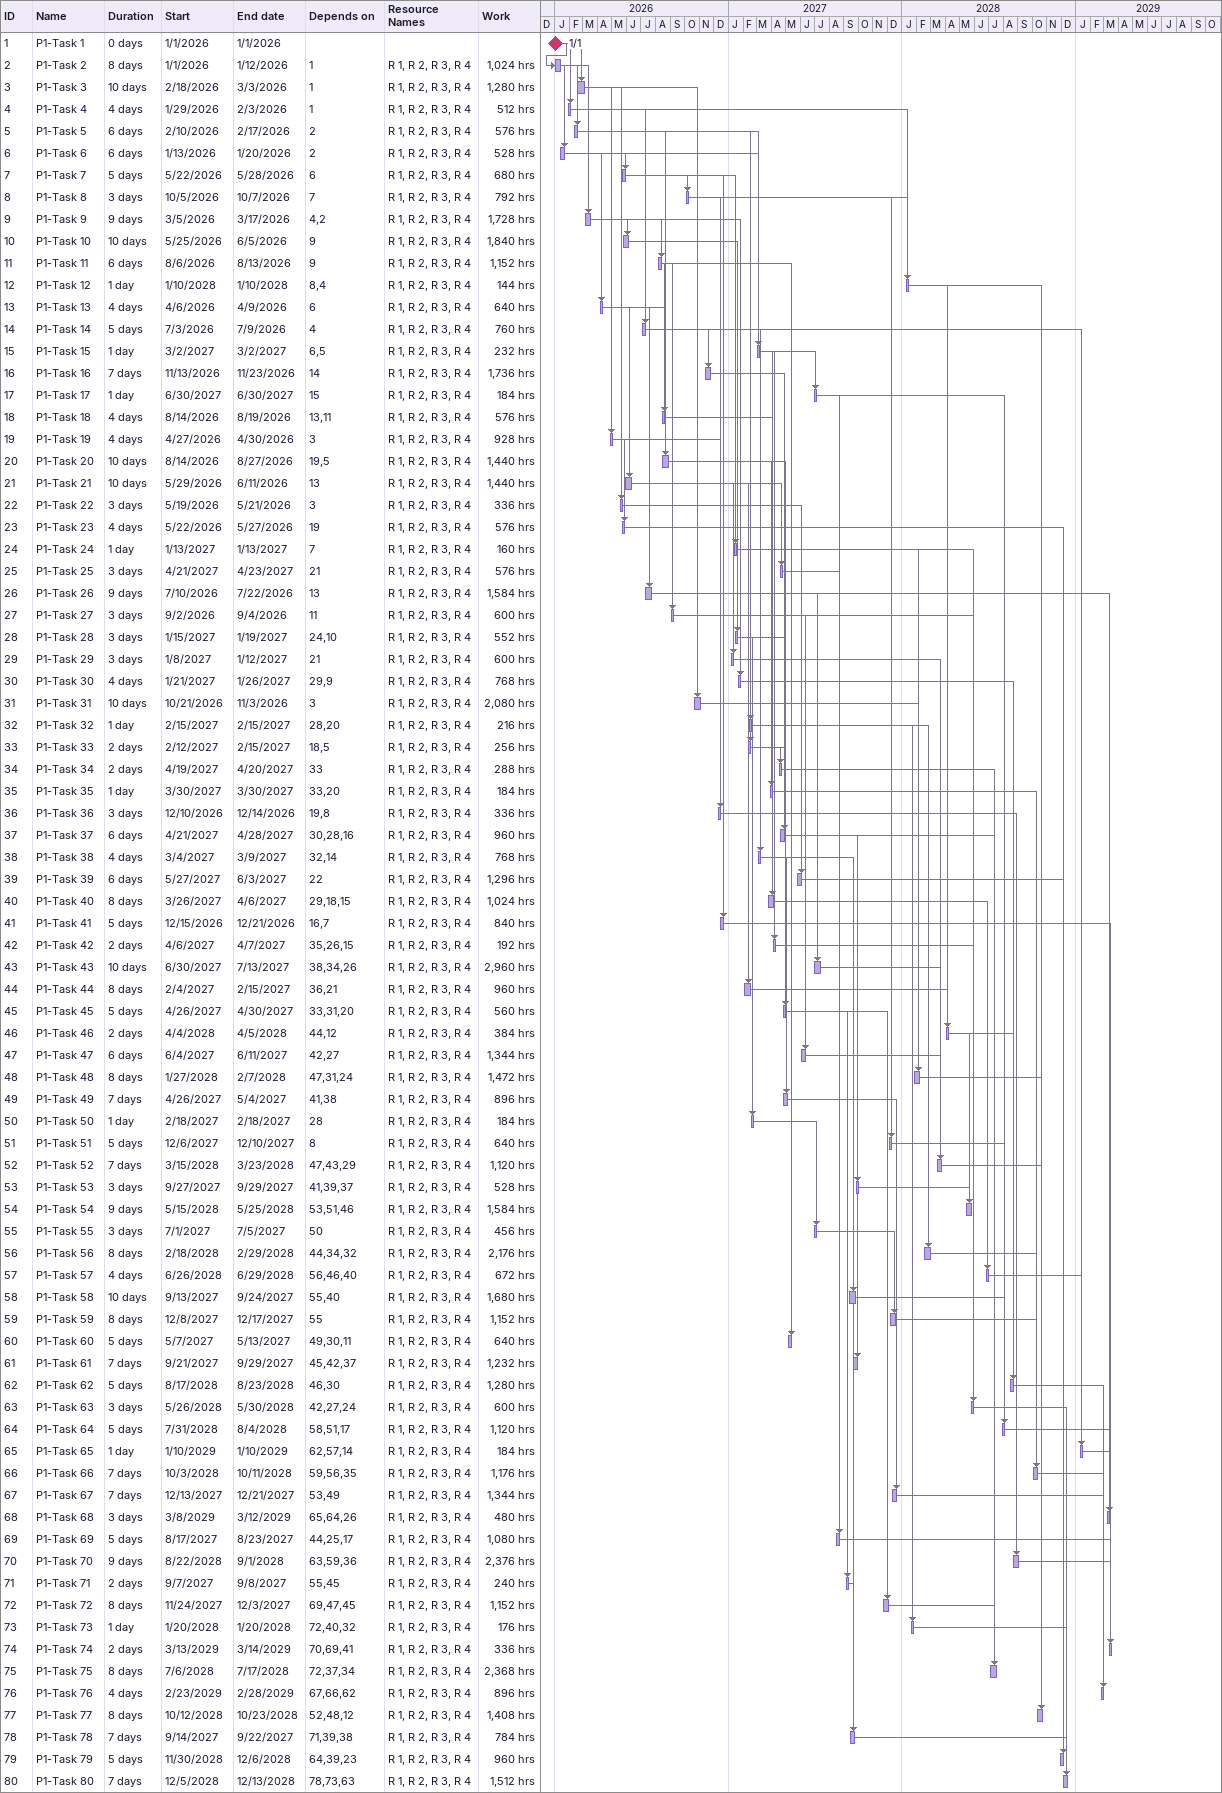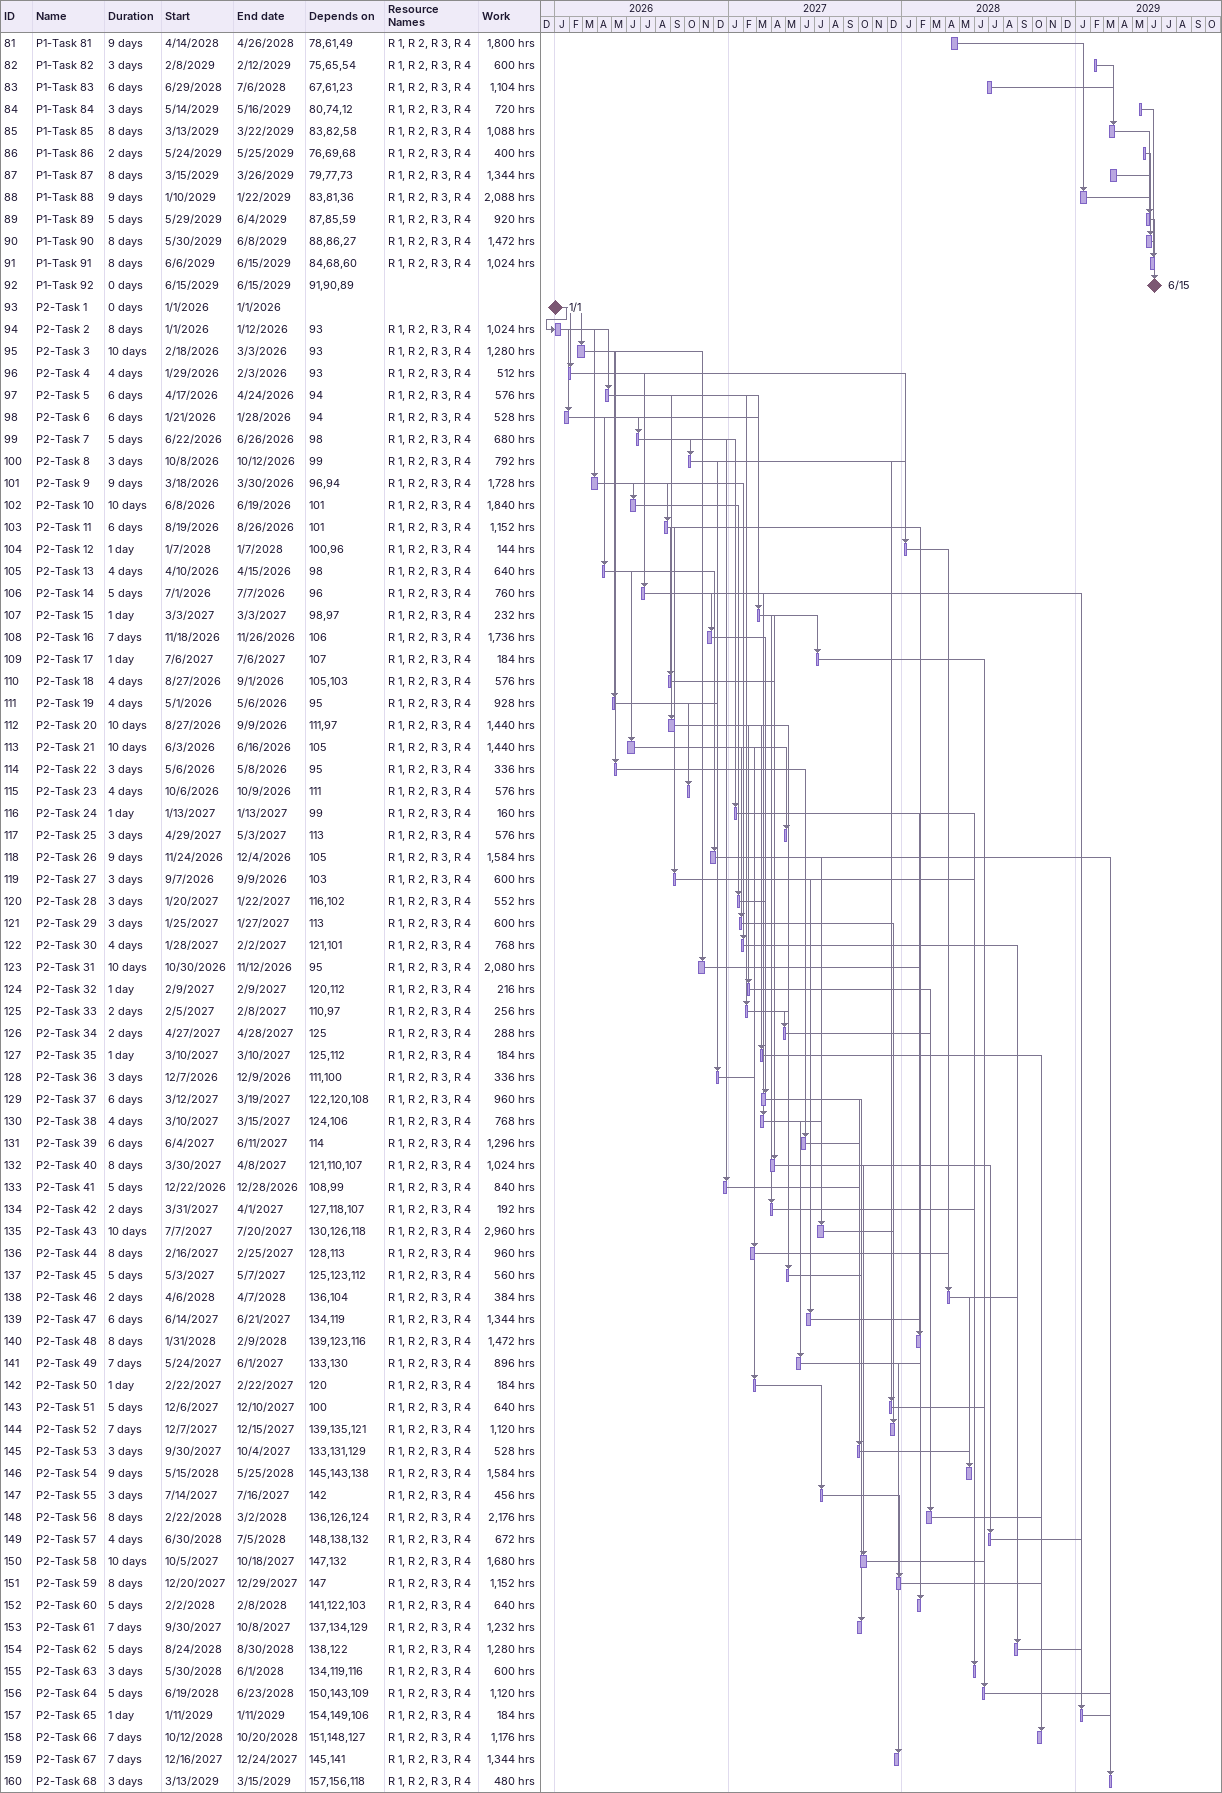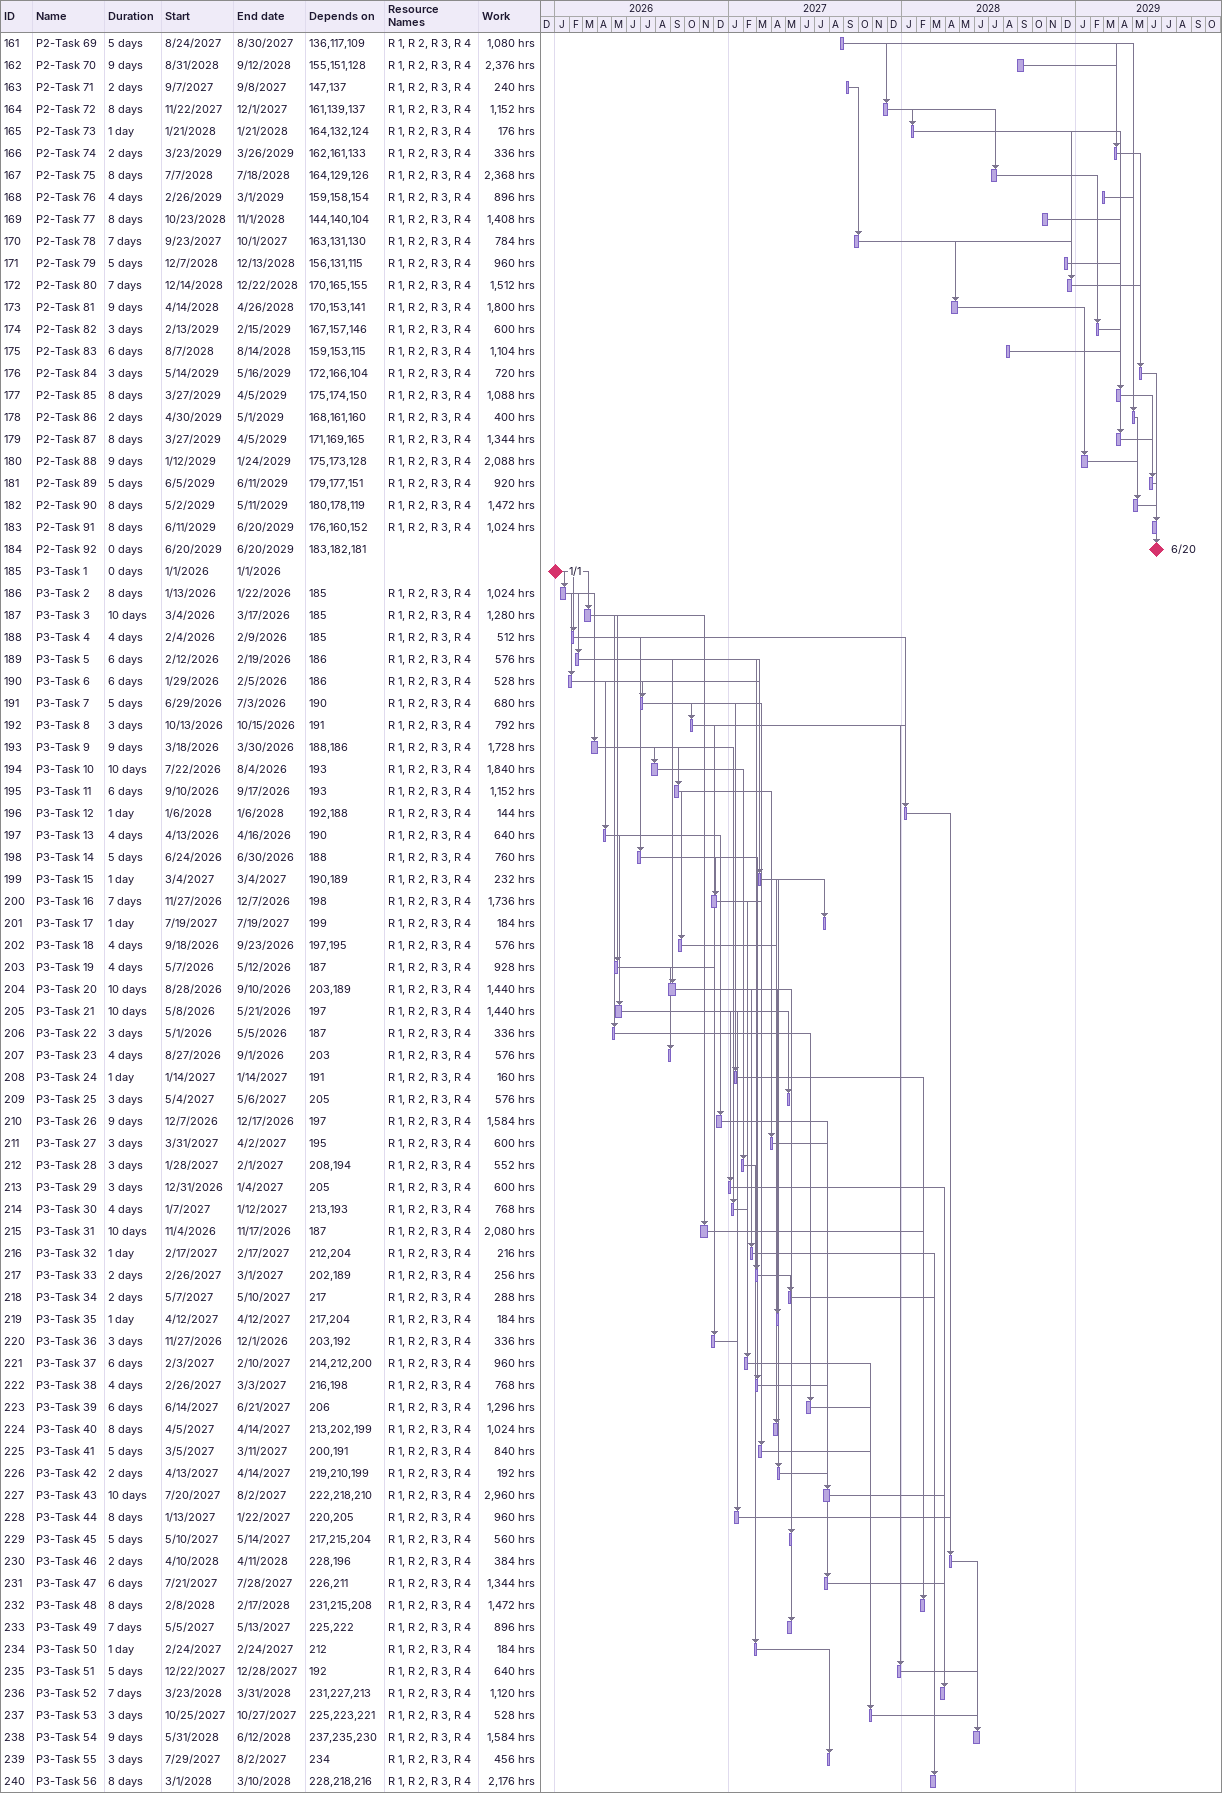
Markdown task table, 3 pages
| ID | Task | Duration | Start | Finish | Predecessors | Resources | Work (h) |
|---|---|---|---|---|---|---|---|
| 1 | P1-Task 1 | 0d | 2026-01-01 | 2026-01-01 |  |  |  |
| 2 | P1-Task 2 | 8d | 2026-01-01 | 2026-01-12 | 1 | R 1, R 2, R 3, R 4 | 1024 |
| 3 | P1-Task 3 | 10d | 2026-02-18 | 2026-03-03 | 1 | R 1, R 2, R 3, R 4 | 1280 |
| 4 | P1-Task 4 | 4d | 2026-01-29 | 2026-02-03 | 1 | R 1, R 2, R 3, R 4 | 512 |
| 5 | P1-Task 5 | 6d | 2026-02-10 | 2026-02-17 | 2 | R 1, R 2, R 3, R 4 | 576 |
| 6 | P1-Task 6 | 6d | 2026-01-13 | 2026-01-20 | 2 | R 1, R 2, R 3, R 4 | 528 |
| 7 | P1-Task 7 | 5d | 2026-05-22 | 2026-05-28 | 6 | R 1, R 2, R 3, R 4 | 680 |
| 8 | P1-Task 8 | 3d | 2026-10-05 | 2026-10-07 | 7 | R 1, R 2, R 3, R 4 | 792 |
| 9 | P1-Task 9 | 9d | 2026-03-05 | 2026-03-17 | 4, 2 | R 1, R 2, R 3, R 4 | 1728 |
| 10 | P1-Task 10 | 10d | 2026-05-25 | 2026-06-05 | 9 | R 1, R 2, R 3, R 4 | 1840 |
| 11 | P1-Task 11 | 6d | 2026-08-06 | 2026-08-13 | 9 | R 1, R 2, R 3, R 4 | 1152 |
| 12 | P1-Task 12 | 1d | 2028-01-10 | 2028-01-10 | 8, 4 | R 1, R 2, R 3, R 4 | 144 |
| 13 | P1-Task 13 | 4d | 2026-04-06 | 2026-04-09 | 6 | R 1, R 2, R 3, R 4 | 640 |
| 14 | P1-Task 14 | 5d | 2026-07-03 | 2026-07-09 | 4 | R 1, R 2, R 3, R 4 | 760 |
| 15 | P1-Task 15 | 1d | 2027-03-02 | 2027-03-02 | 6, 5 | R 1, R 2, R 3, R 4 | 232 |
| 16 | P1-Task 16 | 7d | 2026-11-13 | 2026-11-23 | 14 | R 1, R 2, R 3, R 4 | 1736 |
| 17 | P1-Task 17 | 1d | 2027-06-30 | 2027-06-30 | 15 | R 1, R 2, R 3, R 4 | 184 |
| 18 | P1-Task 18 | 4d | 2026-08-14 | 2026-08-19 | 13, 11 | R 1, R 2, R 3, R 4 | 576 |
| 19 | P1-Task 19 | 4d | 2026-04-27 | 2026-04-30 | 3 | R 1, R 2, R 3, R 4 | 928 |
| 20 | P1-Task 20 | 10d | 2026-08-14 | 2026-08-27 | 19, 5 | R 1, R 2, R 3, R 4 | 1440 |
| 21 | P1-Task 21 | 10d | 2026-05-29 | 2026-06-11 | 13 | R 1, R 2, R 3, R 4 | 1440 |
| 22 | P1-Task 22 | 3d | 2026-05-19 | 2026-05-21 | 3 | R 1, R 2, R 3, R 4 | 336 |
| 23 | P1-Task 23 | 4d | 2026-05-22 | 2026-05-27 | 19 | R 1, R 2, R 3, R 4 | 576 |
| 24 | P1-Task 24 | 1d | 2027-01-13 | 2027-01-13 | 7 | R 1, R 2, R 3, R 4 | 160 |
| 25 | P1-Task 25 | 3d | 2027-04-21 | 2027-04-23 | 21 | R 1, R 2, R 3, R 4 | 576 |
| 26 | P1-Task 26 | 9d | 2026-07-10 | 2026-07-22 | 13 | R 1, R 2, R 3, R 4 | 1584 |
| 27 | P1-Task 27 | 3d | 2026-09-02 | 2026-09-04 | 11 | R 1, R 2, R 3, R 4 | 600 |
| 28 | P1-Task 28 | 3d | 2027-01-15 | 2027-01-19 | 24, 10 | R 1, R 2, R 3, R 4 | 552 |
| 29 | P1-Task 29 | 3d | 2027-01-08 | 2027-01-12 | 21 | R 1, R 2, R 3, R 4 | 600 |
| 30 | P1-Task 30 | 4d | 2027-01-21 | 2027-01-26 | 29, 9 | R 1, R 2, R 3, R 4 | 768 |
| 31 | P1-Task 31 | 10d | 2026-10-21 | 2026-11-03 | 3 | R 1, R 2, R 3, R 4 | 2080 |
| 32 | P1-Task 32 | 1d | 2027-02-15 | 2027-02-15 | 28, 20 | R 1, R 2, R 3, R 4 | 216 |
| 33 | P1-Task 33 | 2d | 2027-02-12 | 2027-02-15 | 18, 5 | R 1, R 2, R 3, R 4 | 256 |
| 34 | P1-Task 34 | 2d | 2027-04-19 | 2027-04-20 | 33 | R 1, R 2, R 3, R 4 | 288 |
| 35 | P1-Task 35 | 1d | 2027-03-30 | 2027-03-30 | 33, 20 | R 1, R 2, R 3, R 4 | 184 |
| 36 | P1-Task 36 | 3d | 2026-12-10 | 2026-12-14 | 19, 8 | R 1, R 2, R 3, R 4 | 336 |
| 37 | P1-Task 37 | 6d | 2027-04-21 | 2027-04-28 | 30, 28, 16 | R 1, R 2, R 3, R 4 | 960 |
| 38 | P1-Task 38 | 4d | 2027-03-04 | 2027-03-09 | 32, 14 | R 1, R 2, R 3, R 4 | 768 |
| 39 | P1-Task 39 | 6d | 2027-05-27 | 2027-06-03 | 22 | R 1, R 2, R 3, R 4 | 1296 |
| 40 | P1-Task 40 | 8d | 2027-03-26 | 2027-04-06 | 29, 18, 15 | R 1, R 2, R 3, R 4 | 1024 |
| 41 | P1-Task 41 | 5d | 2026-12-15 | 2026-12-21 | 16, 7 | R 1, R 2, R 3, R 4 | 840 |
| 42 | P1-Task 42 | 2d | 2027-04-06 | 2027-04-07 | 35, 26, 15 | R 1, R 2, R 3, R 4 | 192 |
| 43 | P1-Task 43 | 10d | 2027-06-30 | 2027-07-13 | 38, 34, 26 | R 1, R 2, R 3, R 4 | 2960 |
| 44 | P1-Task 44 | 8d | 2027-02-04 | 2027-02-15 | 36, 21 | R 1, R 2, R 3, R 4 | 960 |
| 45 | P1-Task 45 | 5d | 2027-04-26 | 2027-04-30 | 33, 31, 20 | R 1, R 2, R 3, R 4 | 560 |
| 46 | P1-Task 46 | 2d | 2028-04-04 | 2028-04-05 | 44, 12 | R 1, R 2, R 3, R 4 | 384 |
| 47 | P1-Task 47 | 6d | 2027-06-04 | 2027-06-11 | 42, 27 | R 1, R 2, R 3, R 4 | 1344 |
| 48 | P1-Task 48 | 8d | 2028-01-27 | 2028-02-07 | 47, 31, 24 | R 1, R 2, R 3, R 4 | 1472 |
| 49 | P1-Task 49 | 7d | 2027-04-26 | 2027-05-04 | 41, 38 | R 1, R 2, R 3, R 4 | 896 |
| 50 | P1-Task 50 | 1d | 2027-02-18 | 2027-02-18 | 28 | R 1, R 2, R 3, R 4 | 184 |
| 51 | P1-Task 51 | 5d | 2027-12-06 | 2027-12-10 | 8 | R 1, R 2, R 3, R 4 | 640 |
| 52 | P1-Task 52 | 7d | 2028-03-15 | 2028-03-23 | 47, 43, 29 | R 1, R 2, R 3, R 4 | 1120 |
| 53 | P1-Task 53 | 3d | 2027-09-27 | 2027-09-29 | 41, 39, 37 | R 1, R 2, R 3, R 4 | 528 |
| 54 | P1-Task 54 | 9d | 2028-05-15 | 2028-05-25 | 53, 51, 46 | R 1, R 2, R 3, R 4 | 1584 |
| 55 | P1-Task 55 | 3d | 2027-07-01 | 2027-07-05 | 50 | R 1, R 2, R 3, R 4 | 456 |
| 56 | P1-Task 56 | 8d | 2028-02-18 | 2028-02-29 | 44, 34, 32 | R 1, R 2, R 3, R 4 | 2176 |
| 57 | P1-Task 57 | 4d | 2028-06-26 | 2028-06-29 | 56, 46, 40 | R 1, R 2, R 3, R 4 | 672 |
| 58 | P1-Task 58 | 10d | 2027-09-13 | 2027-09-24 | 55, 40 | R 1, R 2, R 3, R 4 | 1680 |
| 59 | P1-Task 59 | 8d | 2027-12-08 | 2027-12-17 | 55 | R 1, R 2, R 3, R 4 | 1152 |
| 60 | P1-Task 60 | 5d | 2027-05-07 | 2027-05-13 | 49, 30, 11 | R 1, R 2, R 3, R 4 | 640 |
| 61 | P1-Task 61 | 7d | 2027-09-21 | 2027-09-29 | 45, 42, 37 | R 1, R 2, R 3, R 4 | 1232 |
| 62 | P1-Task 62 | 5d | 2028-08-17 | 2028-08-23 | 46, 30 | R 1, R 2, R 3, R 4 | 1280 |
| 63 | P1-Task 63 | 3d | 2028-05-26 | 2028-05-30 | 42, 27, 24 | R 1, R 2, R 3, R 4 | 600 |
| 64 | P1-Task 64 | 5d | 2028-07-31 | 2028-08-04 | 58, 51, 17 | R 1, R 2, R 3, R 4 | 1120 |
| 65 | P1-Task 65 | 1d | 2029-01-10 | 2029-01-10 | 62, 57, 14 | R 1, R 2, R 3, R 4 | 184 |
| 66 | P1-Task 66 | 7d | 2028-10-03 | 2028-10-11 | 59, 56, 35 | R 1, R 2, R 3, R 4 | 1176 |
| 67 | P1-Task 67 | 7d | 2027-12-13 | 2027-12-21 | 53, 49 | R 1, R 2, R 3, R 4 | 1344 |
| 68 | P1-Task 68 | 3d | 2029-03-08 | 2029-03-12 | 65, 64, 26 | R 1, R 2, R 3, R 4 | 480 |
| 69 | P1-Task 69 | 5d | 2027-08-17 | 2027-08-23 | 44, 25, 17 | R 1, R 2, R 3, R 4 | 1080 |
| 70 | P1-Task 70 | 9d | 2028-08-22 | 2028-09-01 | 63, 59, 36 | R 1, R 2, R 3, R 4 | 2376 |
| 71 | P1-Task 71 | 2d | 2027-09-07 | 2027-09-08 | 55, 45 | R 1, R 2, R 3, R 4 | 240 |
| 72 | P1-Task 72 | 8d | 2027-11-24 | 2027-12-03 | 69, 47, 45 | R 1, R 2, R 3, R 4 | 1152 |
| 73 | P1-Task 73 | 1d | 2028-01-20 | 2028-01-20 | 72, 40, 32 | R 1, R 2, R 3, R 4 | 176 |
| 74 | P1-Task 74 | 2d | 2029-03-13 | 2029-03-14 | 70, 69, 41 | R 1, R 2, R 3, R 4 | 336 |
| 75 | P1-Task 75 | 8d | 2028-07-06 | 2028-07-17 | 72, 37, 34 | R 1, R 2, R 3, R 4 | 2368 |
| 76 | P1-Task 76 | 4d | 2029-02-23 | 2029-02-28 | 67, 66, 62 | R 1, R 2, R 3, R 4 | 896 |
| 77 | P1-Task 77 | 8d | 2028-10-12 | 2028-10-23 | 52, 48, 12 | R 1, R 2, R 3, R 4 | 1408 |
| 78 | P1-Task 78 | 7d | 2027-09-14 | 2027-09-22 | 71, 39, 38 | R 1, R 2, R 3, R 4 | 784 |
| 79 | P1-Task 79 | 5d | 2028-11-30 | 2028-12-06 | 64, 39, 23 | R 1, R 2, R 3, R 4 | 960 |
| 80 | P1-Task 80 | 7d | 2028-12-05 | 2028-12-13 | 78, 73, 63 | R 1, R 2, R 3, R 4 | 1512 |
| 81 | P1-Task 81 | 9d | 2028-04-14 | 2028-04-26 | 78, 61, 49 | R 1, R 2, R 3, R 4 | 1800 |
| 82 | P1-Task 82 | 3d | 2029-02-08 | 2029-02-12 | 75, 65, 54 | R 1, R 2, R 3, R 4 | 600 |
| 83 | P1-Task 83 | 6d | 2028-06-29 | 2028-07-06 | 67, 61, 23 | R 1, R 2, R 3, R 4 | 1104 |
| 84 | P1-Task 84 | 3d | 2029-05-14 | 2029-05-16 | 80, 74, 12 | R 1, R 2, R 3, R 4 | 720 |
| 85 | P1-Task 85 | 8d | 2029-03-13 | 2029-03-22 | 83, 82, 58 | R 1, R 2, R 3, R 4 | 1088 |
| 86 | P1-Task 86 | 2d | 2029-05-24 | 2029-05-25 | 76, 69, 68 | R 1, R 2, R 3, R 4 | 400 |
| 87 | P1-Task 87 | 8d | 2029-03-15 | 2029-03-26 | 79, 77, 73 | R 1, R 2, R 3, R 4 | 1344 |
| 88 | P1-Task 88 | 9d | 2029-01-10 | 2029-01-22 | 83, 81, 36 | R 1, R 2, R 3, R 4 | 2088 |
| 89 | P1-Task 89 | 5d | 2029-05-29 | 2029-06-04 | 87, 85, 59 | R 1, R 2, R 3, R 4 | 920 |
| 90 | P1-Task 90 | 8d | 2029-05-30 | 2029-06-08 | 88, 86, 27 | R 1, R 2, R 3, R 4 | 1472 |
| 91 | P1-Task 91 | 8d | 2029-06-06 | 2029-06-15 | 84, 68, 60 | R 1, R 2, R 3, R 4 | 1024 |
| 92 | P1-Task 92 | 0d | 2029-06-15 | 2029-06-15 | 91, 90, 89 |  |  |
| 93 | P2-Task 1 | 0d | 2026-01-01 | 2026-01-01 |  |  |  |
| 94 | P2-Task 2 | 8d | 2026-01-01 | 2026-01-12 | 93 | R 1, R 2, R 3, R 4 | 1024 |
| 95 | P2-Task 3 | 10d | 2026-02-18 | 2026-03-03 | 93 | R 1, R 2, R 3, R 4 | 1280 |
| 96 | P2-Task 4 | 4d | 2026-01-29 | 2026-02-03 | 93 | R 1, R 2, R 3, R 4 | 512 |
| 97 | P2-Task 5 | 6d | 2026-04-17 | 2026-04-24 | 94 | R 1, R 2, R 3, R 4 | 576 |
| 98 | P2-Task 6 | 6d | 2026-01-21 | 2026-01-28 | 94 | R 1, R 2, R 3, R 4 | 528 |
| 99 | P2-Task 7 | 5d | 2026-06-22 | 2026-06-26 | 98 | R 1, R 2, R 3, R 4 | 680 |
| 100 | P2-Task 8 | 3d | 2026-10-08 | 2026-10-12 | 99 | R 1, R 2, R 3, R 4 | 792 |
| 101 | P2-Task 9 | 9d | 2026-03-18 | 2026-03-30 | 96, 94 | R 1, R 2, R 3, R 4 | 1728 |
| 102 | P2-Task 10 | 10d | 2026-06-08 | 2026-06-19 | 101 | R 1, R 2, R 3, R 4 | 1840 |
| 103 | P2-Task 11 | 6d | 2026-08-19 | 2026-08-26 | 101 | R 1, R 2, R 3, R 4 | 1152 |
| 104 | P2-Task 12 | 1d | 2028-01-07 | 2028-01-07 | 100, 96 | R 1, R 2, R 3, R 4 | 144 |
| 105 | P2-Task 13 | 4d | 2026-04-10 | 2026-04-15 | 98 | R 1, R 2, R 3, R 4 | 640 |
| 106 | P2-Task 14 | 5d | 2026-07-01 | 2026-07-07 | 96 | R 1, R 2, R 3, R 4 | 760 |
| 107 | P2-Task 15 | 1d | 2027-03-03 | 2027-03-03 | 98, 97 | R 1, R 2, R 3, R 4 | 232 |
| 108 | P2-Task 16 | 7d | 2026-11-18 | 2026-11-26 | 106 | R 1, R 2, R 3, R 4 | 1736 |
| 109 | P2-Task 17 | 1d | 2027-07-06 | 2027-07-06 | 107 | R 1, R 2, R 3, R 4 | 184 |
| 110 | P2-Task 18 | 4d | 2026-08-27 | 2026-09-01 | 105, 103 | R 1, R 2, R 3, R 4 | 576 |
| 111 | P2-Task 19 | 4d | 2026-05-01 | 2026-05-06 | 95 | R 1, R 2, R 3, R 4 | 928 |
| 112 | P2-Task 20 | 10d | 2026-08-27 | 2026-09-09 | 111, 97 | R 1, R 2, R 3, R 4 | 1440 |
| 113 | P2-Task 21 | 10d | 2026-06-03 | 2026-06-16 | 105 | R 1, R 2, R 3, R 4 | 1440 |
| 114 | P2-Task 22 | 3d | 2026-05-06 | 2026-05-08 | 95 | R 1, R 2, R 3, R 4 | 336 |
| 115 | P2-Task 23 | 4d | 2026-10-06 | 2026-10-09 | 111 | R 1, R 2, R 3, R 4 | 576 |
| 116 | P2-Task 24 | 1d | 2027-01-13 | 2027-01-13 | 99 | R 1, R 2, R 3, R 4 | 160 |
| 117 | P2-Task 25 | 3d | 2027-04-29 | 2027-05-03 | 113 | R 1, R 2, R 3, R 4 | 576 |
| 118 | P2-Task 26 | 9d | 2026-11-24 | 2026-12-04 | 105 | R 1, R 2, R 3, R 4 | 1584 |
| 119 | P2-Task 27 | 3d | 2026-09-07 | 2026-09-09 | 103 | R 1, R 2, R 3, R 4 | 600 |
| 120 | P2-Task 28 | 3d | 2027-01-20 | 2027-01-22 | 116, 102 | R 1, R 2, R 3, R 4 | 552 |
| 121 | P2-Task 29 | 3d | 2027-01-25 | 2027-01-27 | 113 | R 1, R 2, R 3, R 4 | 600 |
| 122 | P2-Task 30 | 4d | 2027-01-28 | 2027-02-02 | 121, 101 | R 1, R 2, R 3, R 4 | 768 |
| 123 | P2-Task 31 | 10d | 2026-10-30 | 2026-11-12 | 95 | R 1, R 2, R 3, R 4 | 2080 |
| 124 | P2-Task 32 | 1d | 2027-02-09 | 2027-02-09 | 120, 112 | R 1, R 2, R 3, R 4 | 216 |
| 125 | P2-Task 33 | 2d | 2027-02-05 | 2027-02-08 | 110, 97 | R 1, R 2, R 3, R 4 | 256 |
| 126 | P2-Task 34 | 2d | 2027-04-27 | 2027-04-28 | 125 | R 1, R 2, R 3, R 4 | 288 |
| 127 | P2-Task 35 | 1d | 2027-03-10 | 2027-03-10 | 125, 112 | R 1, R 2, R 3, R 4 | 184 |
| 128 | P2-Task 36 | 3d | 2026-12-07 | 2026-12-09 | 111, 100 | R 1, R 2, R 3, R 4 | 336 |
| 129 | P2-Task 37 | 6d | 2027-03-12 | 2027-03-19 | 122, 120, 108 | R 1, R 2, R 3, R 4 | 960 |
| 130 | P2-Task 38 | 4d | 2027-03-10 | 2027-03-15 | 124, 106 | R 1, R 2, R 3, R 4 | 768 |
| 131 | P2-Task 39 | 6d | 2027-06-04 | 2027-06-11 | 114 | R 1, R 2, R 3, R 4 | 1296 |
| 132 | P2-Task 40 | 8d | 2027-03-30 | 2027-04-08 | 121, 110, 107 | R 1, R 2, R 3, R 4 | 1024 |
| 133 | P2-Task 41 | 5d | 2026-12-22 | 2026-12-28 | 108, 99 | R 1, R 2, R 3, R 4 | 840 |
| 134 | P2-Task 42 | 2d | 2027-03-31 | 2027-04-01 | 127, 118, 107 | R 1, R 2, R 3, R 4 | 192 |
| 135 | P2-Task 43 | 10d | 2027-07-07 | 2027-07-20 | 130, 126, 118 | R 1, R 2, R 3, R 4 | 2960 |
| 136 | P2-Task 44 | 8d | 2027-02-16 | 2027-02-25 | 128, 113 | R 1, R 2, R 3, R 4 | 960 |
| 137 | P2-Task 45 | 5d | 2027-05-03 | 2027-05-07 | 125, 123, 112 | R 1, R 2, R 3, R 4 | 560 |
| 138 | P2-Task 46 | 2d | 2028-04-06 | 2028-04-07 | 136, 104 | R 1, R 2, R 3, R 4 | 384 |
| 139 | P2-Task 47 | 6d | 2027-06-14 | 2027-06-21 | 134, 119 | R 1, R 2, R 3, R 4 | 1344 |
| 140 | P2-Task 48 | 8d | 2028-01-31 | 2028-02-09 | 139, 123, 116 | R 1, R 2, R 3, R 4 | 1472 |
| 141 | P2-Task 49 | 7d | 2027-05-24 | 2027-06-01 | 133, 130 | R 1, R 2, R 3, R 4 | 896 |
| 142 | P2-Task 50 | 1d | 2027-02-22 | 2027-02-22 | 120 | R 1, R 2, R 3, R 4 | 184 |
| 143 | P2-Task 51 | 5d | 2027-12-06 | 2027-12-10 | 100 | R 1, R 2, R 3, R 4 | 640 |
| 144 | P2-Task 52 | 7d | 2027-12-07 | 2027-12-15 | 139, 135, 121 | R 1, R 2, R 3, R 4 | 1120 |
| 145 | P2-Task 53 | 3d | 2027-09-30 | 2027-10-04 | 133, 131, 129 | R 1, R 2, R 3, R 4 | 528 |
| 146 | P2-Task 54 | 9d | 2028-05-15 | 2028-05-25 | 145, 143, 138 | R 1, R 2, R 3, R 4 | 1584 |
| 147 | P2-Task 55 | 3d | 2027-07-14 | 2027-07-16 | 142 | R 1, R 2, R 3, R 4 | 456 |
| 148 | P2-Task 56 | 8d | 2028-02-22 | 2028-03-02 | 136, 126, 124 | R 1, R 2, R 3, R 4 | 2176 |
| 149 | P2-Task 57 | 4d | 2028-06-30 | 2028-07-05 | 148, 138, 132 | R 1, R 2, R 3, R 4 | 672 |
| 150 | P2-Task 58 | 10d | 2027-10-05 | 2027-10-18 | 147, 132 | R 1, R 2, R 3, R 4 | 1680 |
| 151 | P2-Task 59 | 8d | 2027-12-20 | 2027-12-29 | 147 | R 1, R 2, R 3, R 4 | 1152 |
| 152 | P2-Task 60 | 5d | 2028-02-02 | 2028-02-08 | 141, 122, 103 | R 1, R 2, R 3, R 4 | 640 |
| 153 | P2-Task 61 | 7d | 2027-09-30 | 2027-10-08 | 137, 134, 129 | R 1, R 2, R 3, R 4 | 1232 |
| 154 | P2-Task 62 | 5d | 2028-08-24 | 2028-08-30 | 138, 122 | R 1, R 2, R 3, R 4 | 1280 |
| 155 | P2-Task 63 | 3d | 2028-05-30 | 2028-06-01 | 134, 119, 116 | R 1, R 2, R 3, R 4 | 600 |
| 156 | P2-Task 64 | 5d | 2028-06-19 | 2028-06-23 | 150, 143, 109 | R 1, R 2, R 3, R 4 | 1120 |
| 157 | P2-Task 65 | 1d | 2029-01-11 | 2029-01-11 | 154, 149, 106 | R 1, R 2, R 3, R 4 | 184 |
| 158 | P2-Task 66 | 7d | 2028-10-12 | 2028-10-20 | 151, 148, 127 | R 1, R 2, R 3, R 4 | 1176 |
| 159 | P2-Task 67 | 7d | 2027-12-16 | 2027-12-24 | 145, 141 | R 1, R 2, R 3, R 4 | 1344 |
| 160 | P2-Task 68 | 3d | 2029-03-13 | 2029-03-15 | 157, 156, 118 | R 1, R 2, R 3, R 4 | 480 |
| 161 | P2-Task 69 | 5d | 2027-08-24 | 2027-08-30 | 136, 117, 109 | R 1, R 2, R 3, R 4 | 1080 |
| 162 | P2-Task 70 | 9d | 2028-08-31 | 2028-09-12 | 155, 151, 128 | R 1, R 2, R 3, R 4 | 2376 |
| 163 | P2-Task 71 | 2d | 2027-09-07 | 2027-09-08 | 147, 137 | R 1, R 2, R 3, R 4 | 240 |
| 164 | P2-Task 72 | 8d | 2027-11-22 | 2027-12-01 | 161, 139, 137 | R 1, R 2, R 3, R 4 | 1152 |
| 165 | P2-Task 73 | 1d | 2028-01-21 | 2028-01-21 | 164, 132, 124 | R 1, R 2, R 3, R 4 | 176 |
| 166 | P2-Task 74 | 2d | 2029-03-23 | 2029-03-26 | 162, 161, 133 | R 1, R 2, R 3, R 4 | 336 |
| 167 | P2-Task 75 | 8d | 2028-07-07 | 2028-07-18 | 164, 129, 126 | R 1, R 2, R 3, R 4 | 2368 |
| 168 | P2-Task 76 | 4d | 2029-02-26 | 2029-03-01 | 159, 158, 154 | R 1, R 2, R 3, R 4 | 896 |
| 169 | P2-Task 77 | 8d | 2028-10-23 | 2028-11-01 | 144, 140, 104 | R 1, R 2, R 3, R 4 | 1408 |
| 170 | P2-Task 78 | 7d | 2027-09-23 | 2027-10-01 | 163, 131, 130 | R 1, R 2, R 3, R 4 | 784 |
| 171 | P2-Task 79 | 5d | 2028-12-07 | 2028-12-13 | 156, 131, 115 | R 1, R 2, R 3, R 4 | 960 |
| 172 | P2-Task 80 | 7d | 2028-12-14 | 2028-12-22 | 170, 165, 155 | R 1, R 2, R 3, R 4 | 1512 |
| 173 | P2-Task 81 | 9d | 2028-04-14 | 2028-04-26 | 170, 153, 141 | R 1, R 2, R 3, R 4 | 1800 |
| 174 | P2-Task 82 | 3d | 2029-02-13 | 2029-02-15 | 167, 157, 146 | R 1, R 2, R 3, R 4 | 600 |
| 175 | P2-Task 83 | 6d | 2028-08-07 | 2028-08-14 | 159, 153, 115 | R 1, R 2, R 3, R 4 | 1104 |
| 176 | P2-Task 84 | 3d | 2029-05-14 | 2029-05-16 | 172, 166, 104 | R 1, R 2, R 3, R 4 | 720 |
| 177 | P2-Task 85 | 8d | 2029-03-27 | 2029-04-05 | 175, 174, 150 | R 1, R 2, R 3, R 4 | 1088 |
| 178 | P2-Task 86 | 2d | 2029-04-30 | 2029-05-01 | 168, 161, 160 | R 1, R 2, R 3, R 4 | 400 |
| 179 | P2-Task 87 | 8d | 2029-03-27 | 2029-04-05 | 171, 169, 165 | R 1, R 2, R 3, R 4 | 1344 |
| 180 | P2-Task 88 | 9d | 2029-01-12 | 2029-01-24 | 175, 173, 128 | R 1, R 2, R 3, R 4 | 2088 |
| 181 | P2-Task 89 | 5d | 2029-06-05 | 2029-06-11 | 179, 177, 151 | R 1, R 2, R 3, R 4 | 920 |
| 182 | P2-Task 90 | 8d | 2029-05-02 | 2029-05-11 | 180, 178, 119 | R 1, R 2, R 3, R 4 | 1472 |
| 183 | P2-Task 91 | 8d | 2029-06-11 | 2029-06-20 | 176, 160, 152 | R 1, R 2, R 3, R 4 | 1024 |
| 184 | P2-Task 92 | 0d | 2029-06-20 | 2029-06-20 | 183, 182, 181 |  |  |
| 185 | P3-Task 1 | 0d | 2026-01-01 | 2026-01-01 |  |  |  |
| 186 | P3-Task 2 | 8d | 2026-01-13 | 2026-01-22 | 185 | R 1, R 2, R 3, R 4 | 1024 |
| 187 | P3-Task 3 | 10d | 2026-03-04 | 2026-03-17 | 185 | R 1, R 2, R 3, R 4 | 1280 |
| 188 | P3-Task 4 | 4d | 2026-02-04 | 2026-02-09 | 185 | R 1, R 2, R 3, R 4 | 512 |
| 189 | P3-Task 5 | 6d | 2026-02-12 | 2026-02-19 | 186 | R 1, R 2, R 3, R 4 | 576 |
| 190 | P3-Task 6 | 6d | 2026-01-29 | 2026-02-05 | 186 | R 1, R 2, R 3, R 4 | 528 |
| 191 | P3-Task 7 | 5d | 2026-06-29 | 2026-07-03 | 190 | R 1, R 2, R 3, R 4 | 680 |
| 192 | P3-Task 8 | 3d | 2026-10-13 | 2026-10-15 | 191 | R 1, R 2, R 3, R 4 | 792 |
| 193 | P3-Task 9 | 9d | 2026-03-18 | 2026-03-30 | 188, 186 | R 1, R 2, R 3, R 4 | 1728 |
| 194 | P3-Task 10 | 10d | 2026-07-22 | 2026-08-04 | 193 | R 1, R 2, R 3, R 4 | 1840 |
| 195 | P3-Task 11 | 6d | 2026-09-10 | 2026-09-17 | 193 | R 1, R 2, R 3, R 4 | 1152 |
| 196 | P3-Task 12 | 1d | 2028-01-06 | 2028-01-06 | 192, 188 | R 1, R 2, R 3, R 4 | 144 |
| 197 | P3-Task 13 | 4d | 2026-04-13 | 2026-04-16 | 190 | R 1, R 2, R 3, R 4 | 640 |
| 198 | P3-Task 14 | 5d | 2026-06-24 | 2026-06-30 | 188 | R 1, R 2, R 3, R 4 | 760 |
| 199 | P3-Task 15 | 1d | 2027-03-04 | 2027-03-04 | 190, 189 | R 1, R 2, R 3, R 4 | 232 |
| 200 | P3-Task 16 | 7d | 2026-11-27 | 2026-12-07 | 198 | R 1, R 2, R 3, R 4 | 1736 |
| 201 | P3-Task 17 | 1d | 2027-07-19 | 2027-07-19 | 199 | R 1, R 2, R 3, R 4 | 184 |
| 202 | P3-Task 18 | 4d | 2026-09-18 | 2026-09-23 | 197, 195 | R 1, R 2, R 3, R 4 | 576 |
| 203 | P3-Task 19 | 4d | 2026-05-07 | 2026-05-12 | 187 | R 1, R 2, R 3, R 4 | 928 |
| 204 | P3-Task 20 | 10d | 2026-08-28 | 2026-09-10 | 203, 189 | R 1, R 2, R 3, R 4 | 1440 |
| 205 | P3-Task 21 | 10d | 2026-05-08 | 2026-05-21 | 197 | R 1, R 2, R 3, R 4 | 1440 |
| 206 | P3-Task 22 | 3d | 2026-05-01 | 2026-05-05 | 187 | R 1, R 2, R 3, R 4 | 336 |
| 207 | P3-Task 23 | 4d | 2026-08-27 | 2026-09-01 | 203 | R 1, R 2, R 3, R 4 | 576 |
| 208 | P3-Task 24 | 1d | 2027-01-14 | 2027-01-14 | 191 | R 1, R 2, R 3, R 4 | 160 |
| 209 | P3-Task 25 | 3d | 2027-05-04 | 2027-05-06 | 205 | R 1, R 2, R 3, R 4 | 576 |
| 210 | P3-Task 26 | 9d | 2026-12-07 | 2026-12-17 | 197 | R 1, R 2, R 3, R 4 | 1584 |
| 211 | P3-Task 27 | 3d | 2027-03-31 | 2027-04-02 | 195 | R 1, R 2, R 3, R 4 | 600 |
| 212 | P3-Task 28 | 3d | 2027-01-28 | 2027-02-01 | 208, 194 | R 1, R 2, R 3, R 4 | 552 |
| 213 | P3-Task 29 | 3d | 2026-12-31 | 2027-01-04 | 205 | R 1, R 2, R 3, R 4 | 600 |
| 214 | P3-Task 30 | 4d | 2027-01-07 | 2027-01-12 | 213, 193 | R 1, R 2, R 3, R 4 | 768 |
| 215 | P3-Task 31 | 10d | 2026-11-04 | 2026-11-17 | 187 | R 1, R 2, R 3, R 4 | 2080 |
| 216 | P3-Task 32 | 1d | 2027-02-17 | 2027-02-17 | 212, 204 | R 1, R 2, R 3, R 4 | 216 |
| 217 | P3-Task 33 | 2d | 2027-02-26 | 2027-03-01 | 202, 189 | R 1, R 2, R 3, R 4 | 256 |
| 218 | P3-Task 34 | 2d | 2027-05-07 | 2027-05-10 | 217 | R 1, R 2, R 3, R 4 | 288 |
| 219 | P3-Task 35 | 1d | 2027-04-12 | 2027-04-12 | 217, 204 | R 1, R 2, R 3, R 4 | 184 |
| 220 | P3-Task 36 | 3d | 2026-11-27 | 2026-12-01 | 203, 192 | R 1, R 2, R 3, R 4 | 336 |
| 221 | P3-Task 37 | 6d | 2027-02-03 | 2027-02-10 | 214, 212, 200 | R 1, R 2, R 3, R 4 | 960 |
| 222 | P3-Task 38 | 4d | 2027-02-26 | 2027-03-03 | 216, 198 | R 1, R 2, R 3, R 4 | 768 |
| 223 | P3-Task 39 | 6d | 2027-06-14 | 2027-06-21 | 206 | R 1, R 2, R 3, R 4 | 1296 |
| 224 | P3-Task 40 | 8d | 2027-04-05 | 2027-04-14 | 213, 202, 199 | R 1, R 2, R 3, R 4 | 1024 |
| 225 | P3-Task 41 | 5d | 2027-03-05 | 2027-03-11 | 200, 191 | R 1, R 2, R 3, R 4 | 840 |
| 226 | P3-Task 42 | 2d | 2027-04-13 | 2027-04-14 | 219, 210, 199 | R 1, R 2, R 3, R 4 | 192 |
| 227 | P3-Task 43 | 10d | 2027-07-20 | 2027-08-02 | 222, 218, 210 | R 1, R 2, R 3, R 4 | 2960 |
| 228 | P3-Task 44 | 8d | 2027-01-13 | 2027-01-22 | 220, 205 | R 1, R 2, R 3, R 4 | 960 |
| 229 | P3-Task 45 | 5d | 2027-05-10 | 2027-05-14 | 217, 215, 204 | R 1, R 2, R 3, R 4 | 560 |
| 230 | P3-Task 46 | 2d | 2028-04-10 | 2028-04-11 | 228, 196 | R 1, R 2, R 3, R 4 | 384 |
| 231 | P3-Task 47 | 6d | 2027-07-21 | 2027-07-28 | 226, 211 | R 1, R 2, R 3, R 4 | 1344 |
| 232 | P3-Task 48 | 8d | 2028-02-08 | 2028-02-17 | 231, 215, 208 | R 1, R 2, R 3, R 4 | 1472 |
| 233 | P3-Task 49 | 7d | 2027-05-05 | 2027-05-13 | 225, 222 | R 1, R 2, R 3, R 4 | 896 |
| 234 | P3-Task 50 | 1d | 2027-02-24 | 2027-02-24 | 212 | R 1, R 2, R 3, R 4 | 184 |
| 235 | P3-Task 51 | 5d | 2027-12-22 | 2027-12-28 | 192 | R 1, R 2, R 3, R 4 | 640 |
| 236 | P3-Task 52 | 7d | 2028-03-23 | 2028-03-31 | 231, 227, 213 | R 1, R 2, R 3, R 4 | 1120 |
| 237 | P3-Task 53 | 3d | 2027-10-25 | 2027-10-27 | 225, 223, 221 | R 1, R 2, R 3, R 4 | 528 |
| 238 | P3-Task 54 | 9d | 2028-05-31 | 2028-06-12 | 237, 235, 230 | R 1, R 2, R 3, R 4 | 1584 |
| 239 | P3-Task 55 | 3d | 2027-07-29 | 2027-08-02 | 234 | R 1, R 2, R 3, R 4 | 456 |
| 240 | P3-Task 56 | 8d | 2028-03-01 | 2028-03-10 | 228, 218, 216 | R 1, R 2, R 3, R 4 | 2176 |
